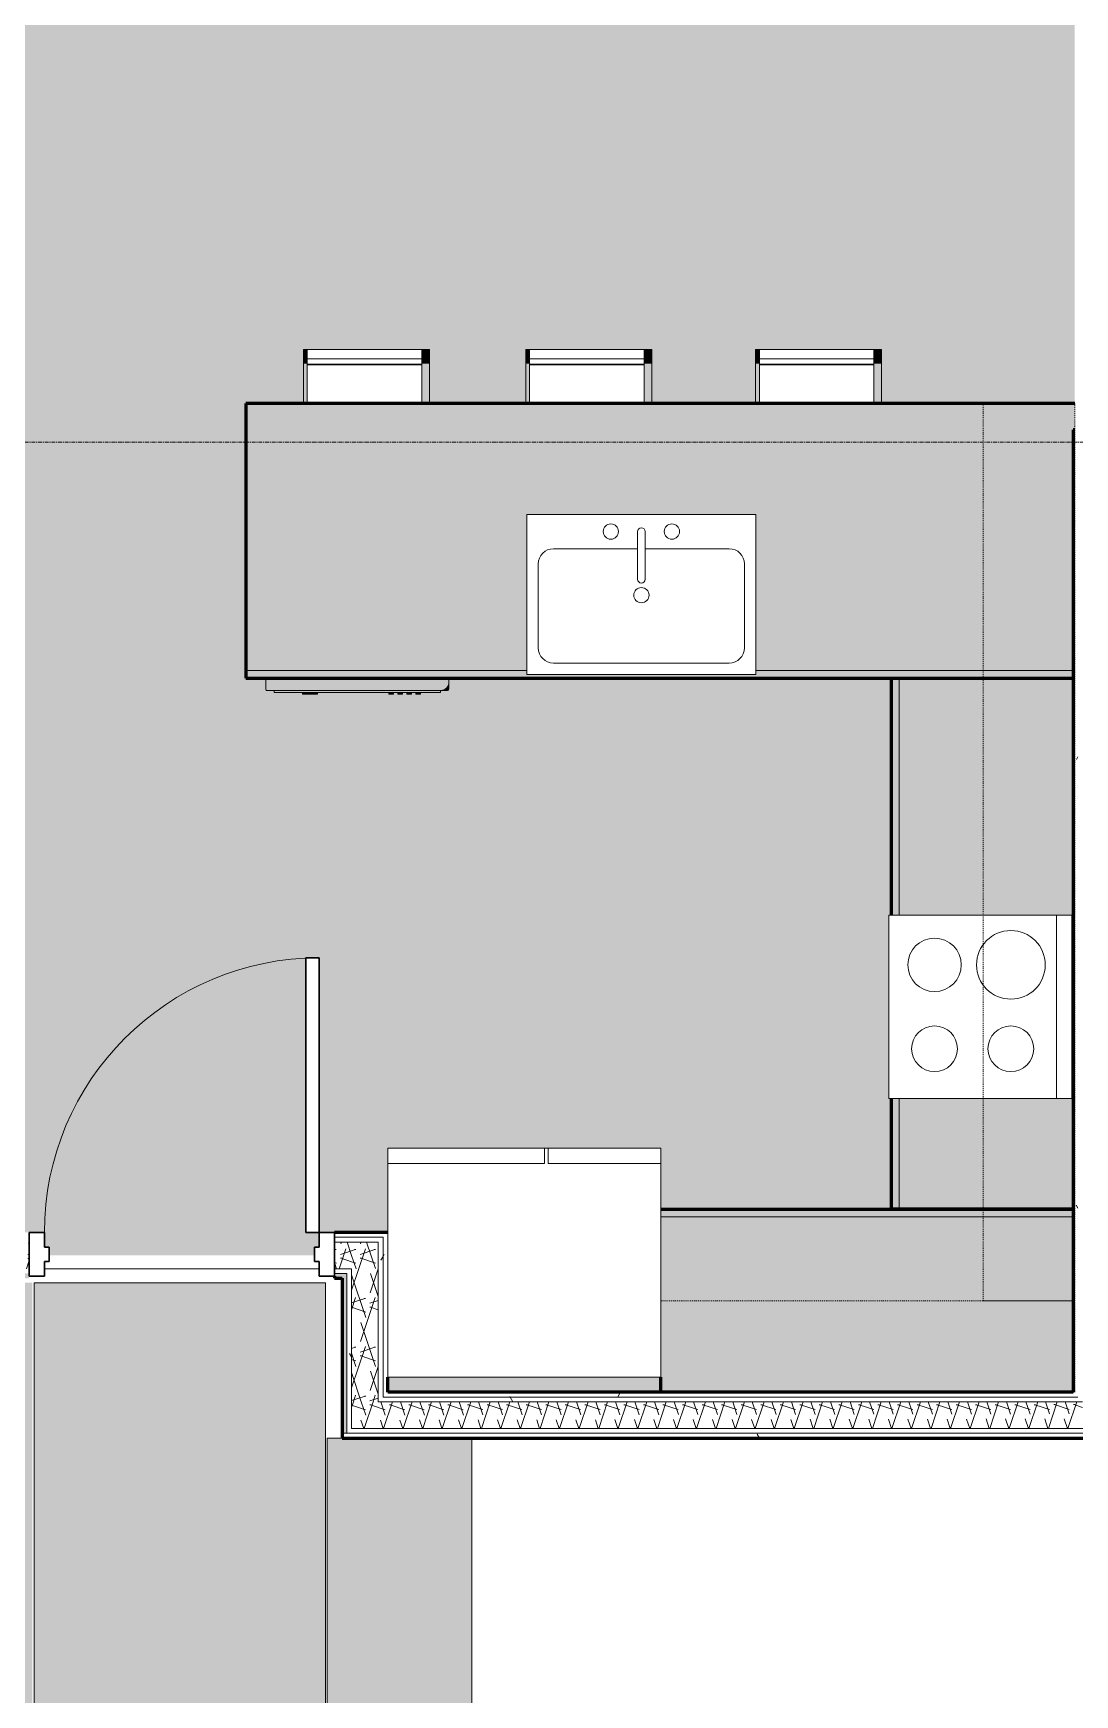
# Model space of a CAD drawing. Header units: inches. Extents: x -4105 to -1989, y 10980 to 12341.
# Drawn here: x -2777.2 to -2640.7, y 11683 to 11900.8 of the extents above; entities that cross this region are included whole.
import ezdxf

# ---------------------------------------------------------------- set-up
doc = ezdxf.new("R2010")
doc.units = ezdxf.units.IN
doc.header["$MEASUREMENT"] = 0
doc.linetypes.add('Dash', pattern=[0.25, 0.125, -0.125])
doc.linetypes.add('Grid Line 1_2_', pattern=[0.875, 0.5, -0.125, 0.125, -0.125])
for name, color, linetype, lineweight in [('0-1', 7, 'Continuous', 5), ('0-2', 7, 'Continuous', 9), ('A-AREA-PATT-2', 41, 'Continuous', 9), ('A-DOOR', 31, 'Continuous', 18), ('A-DOOR-7', 31, 'Continuous', 30), ('A-DOOR-8', 31, 'Continuous', 9), ('A-DOOR-FRAM', 31, 'Continuous', 30), ('A-FLOR', 192, 'Continuous', 18), ('A-FLOR-1', 10, 'Continuous', 18), ('A-FLOR-2', 192, 'Continuous', 5), ('A-WALL', 113, 'Continuous', 18), ('A-WALL-PATT-4', 111, 'Continuous', 9), ('I-FURN-1', 7, 'Continuous', 9), ('I-FURN-2', 9, 'Continuous', 9), ('I-WALL', 2, 'Continuous', 18), ('I-WALL-1', 2, 'Continuous', 5), ('I-WALL-2', 2, 'Continuous', 60), ('P-SANR-FIXT-2', 7, 'Continuous', 9), ('Q-CASE-1', 9, 'Continuous', 9), ('Q-CASE-2', 250, 'Continuous', 60), ('Q-CASE-3', 7, 'Continuous', 9), ('Q-CASE-HDLN-1', 7, 'Dash', 9), ('Q-SPCQ-1', 7, 'Continuous', 9), ('Q-SPCQ-2', 55, 'Continuous', 9), ('S-GRID-1', 1, 'Grid Line 1_2_', 9)]:
    doc.layers.add(name, color=color, linetype=linetype, lineweight=lineweight)
pattern_1 = [(0, (0, 0), (20.48, 5.12), [0.845, -14.515, 0.845, -14.515, -81.92]), (0, (0, 0), (20.48, 5.12), [-30.72, 0.845, -29.875, 0.845, -14.515, -35.84]), (0, (0, 0), (20.48, 5.12), [-76.8, 0.845, -9.395, 0.845, -24.755]), (120, (7.68, 2.56), (-14.67405, 15.1762003), [0.845, -14.515, 0.845, -14.515, -81.92]), (120, (7.68, 2.56), (-14.67405, 15.1762003), [-30.72, 0.845, -29.875, 0.845, -14.515, -35.84]), (120, (7.68, 2.56), (-14.67405, 15.1762003), [-76.8, 0.845, -9.395, 0.845, -24.755]), (240, (10.24, 12.8), (-5.80595, -20.2962003), [0.845, -14.515, 0.845, -14.515, -81.92]), (240, (10.24, 12.8), (-5.80595, -20.2962003), [-30.72, 0.845, -29.875, 0.845, -14.515, -35.84]), (240, (10.24, 12.8), (-5.80595, -20.2962003), [-76.8, 0.845, -9.395, 0.845, -24.755])]
pattern_2 = [(161.57, (0.32, 0.32), (-2.560496185, -0.000537386), [0, -18.214, 2.022, 0]), (18.43, (-0.32, 0.32), (-2.560496185, 0.000537386), [0, -18.214, 2.022, 0]), (108.43, (0.32, 0.32), (1.27922091, -6.400876726), [6.07, -14.166]), (71.57, (-0.32, 0.32), (1.27922091, 6.400876726), [6.07, -14.166])]

# ---------------------------------------------------------------- blocks, each defined once
blk = doc.blocks.new('OD_CW_Base Cabinet - OD_CW_Base Cabinet-V8-ENLARGED FLOOR PLAN - 3RD FLOOR PLAN - EAST')
at = {"layer": 'Q-CASE-1'}
for points in [[(0.74, -11), (37.56, -11), (37.56, 9.46), (67.56, 9.46), (67.56, -11), (109.11, -11), (109.11, 20.55), (109.34, 20.55), (109.34, 24), (0.74, 24), (0.74, -5.87)], [(32.02, -12), (109.11, -12), (109.11, -11), (67.56, -11), (67.56, -11.54), (37.56, -11.54), (37.56, -11), (0.74, -11), (0.74, -12), (27.34, -12)]]:
    blk.add_hatch(color=256, dxfattribs=at).paths.add_polyline_path(points, flags=0)
at = {"layer": 'Q-CASE-2'}
for p, q in [((109.34, 24), (0.74, 24)), ((0.74, 24), (0.74, -12)), ((0.74, -12), (109.11, -12))]:
    blk.add_line(p, q, dxfattribs=at)
at = {"layer": 'Q-CASE-3'}
for p, q in [((0.74, -11), (0.74, 24)), ((0.74, 24), (109.34, 24)), ((0.74, -12), (0.74, -11)), ((0.74, -11), (37.56, -11)), ((37.56, -11), (0.74, -11)), ((109.11, -12), (0.74, -12)), ((67.56, -11), (109.11, -11)), ((109.11, -11), (67.56, -11))]:
    blk.add_line(p, q, dxfattribs=at)
blk = doc.blocks.new('Refrigerator_-_Side-by-Side_6047 - 36_ X 30_-V4-ENLARGED FLOOR PLAN - 3RD FLOOR PLAN - EAST')
at = {"layer": 'Q-SPCQ-1'}
for p, q in [((17.87, 14.42), (-17.88, 14.42)), ((-17.88, 14.42), (-17.88, -15.58)), ((17.87, -15.58), (17.87, 14.42)), ((-17.88, -13.58), (-3.13, -13.58)), ((-17.88, -13.58), (-17.88, -15.58)), ((-3.13, -15.58), (-3.13, -13.58)), ((-2.63, -13.58), (17.87, -13.58)), ((-2.63, -13.58), (-2.63, -15.58)), ((17.87, -15.58), (17.87, -13.58)), ((-17.88, -15.58), (17.87, -15.58)), ((-3.13, -15.58), (-17.88, -15.58)), ((17.87, -15.58), (-2.63, -15.58))]:
    blk.add_line(p, q, dxfattribs=at)
blk = doc.blocks.new('Range - 24_ x 24_-1352610-ENLARGED FLOOR PLAN - 3RD FLOOR PLAN - EAST')
at = {"layer": 'Q-SPCQ-1'}
for p, q in [((24, 24), (0, 24)), ((0, 24), (0, 0)), ((24, 0), (24, 24)), ((0, 22), (24, 22)), ((0, 0), (24, 0))]:
    blk.add_line(p, q, dxfattribs=at)
for centre, radius, start, end in [((6.5, 16), 4.5, 360, 180), ((17.5, 16), 3, 360, 180), ((6.5, 16), 4.5, 180, 0), ((17.5, 16), 3, 180, 0), ((6.5, 6), 3.5, 360, 180), ((17.5, 6), 3, 360, 180), ((6.5, 6), 3.5, 180, 0), ((17.5, 6), 3, 180, 0)]:
    blk.add_arc(centre, radius, start, end, dxfattribs=at)
blk = doc.blocks.new('OD_CW_Base Cabinet - OD_CW_Base Cabinet-V9-ENLARGED FLOOR PLAN - 3RD FLOOR PLAN - EAST')
at = {"layer": 'Q-CASE-1'}
h = blk.add_hatch(color=256, dxfattribs=at)
h.paths.add_polyline_path([(0.74, -0.12), (0.74, -1), (15.27, -1), (15.27, 0), (0.74, 0)], flags=0)
h.paths.add_polyline_path([(39.27, -0.12), (39.27, -1), (70.36, -1), (70.36, 0), (39.27, 0)], flags=0)
blk.add_hatch(color=256, dxfattribs=at).paths.add_polyline_path([(0.74, -23.62), (0.74, -23.78), (70.36, -23.78), (70.36, -1), (39.27, -1), (39.27, -23.62), (15.27, -23.62), (15.27, -1), (0.74, -1)], flags=0)
at = {"layer": 'Q-CASE-2'}
for p, q in [((0.74, -23.78), (0.74, 0)), ((0.74, 0), (15.27, 0)), ((39.27, 0), (70.36, 0)), ((70.36, 0), (70.36, -23.78))]:
    blk.add_line(p, q, dxfattribs=at)
at = {"layer": 'Q-CASE-3'}
for p, q in [((0.74, -1), (0.74, 0)), ((0.74, 0), (15.27, 0)), ((15.27, -1), (0.74, -1)), ((0.74, -23.78), (0.74, -1)), ((0.74, -1), (15.27, -1)), ((39.27, 0), (70.36, 0)), ((70.36, -1), (39.27, -1)), ((39.27, -1), (70.36, -1)), ((70.36, 0), (70.36, -1)), ((70.36, -1), (70.36, -23.78))]:
    blk.add_line(p, q, dxfattribs=at)
blk = doc.blocks.new('OD_CW_Base Cabinet - OD_CW_Base Cabinet-V10-ENLARGED FLOOR PLAN - 3RD FLOOR PLAN - EAST')
at = {"layer": 'Q-CASE-1'}
for points in [[(31.11, -1), (54.76, -1), (54.76, 0), (0.74, 0), (0.74, -1), (30.99, -1)], [(0.74, -24), (54.76, -24), (54.76, -1), (0.74, -1), (0.74, -22)]]:
    blk.add_hatch(color=256, dxfattribs=at).paths.add_polyline_path(points, flags=0)
at = {"layer": 'Q-CASE-2'}
for p, q in [((0.74, 0), (54.76, 0)), ((0.74, -24), (0.74, -22))]:
    blk.add_line(p, q, dxfattribs=at)
at = {"layer": 'Q-CASE-3'}
for p, q in [((0.74, 0), (54.76, 0)), ((54.76, -1), (0.74, -1)), ((0.74, -1), (54.76, -1)), ((0.74, -24), (0.74, -22))]:
    blk.add_line(p, q, dxfattribs=at)
blk = doc.blocks.new('Sink Kitchen-Single - 30_ x 21_-366345-ENLARGED FLOOR PLAN - 3RD FLOOR PLAN - EAST')
at = {"layer": 'P-SANR-FIXT-2'}
for p, q in [((15.62, 10.59), (-14.38, 10.59)), ((-14.38, 10.59), (-14.38, -10.41)), ((15.62, -10.41), (15.62, 10.59)), ((0.12, 8.34), (0.12, 2.09)), ((1.12, 8.34), (1.12, 2.09)), ((0.12, 6.09), (-10.88, 6.09)), ((12.12, 6.09), (1.12, 6.09)), ((-12.88, 4.09), (-12.88, -6.91)), ((14.12, -6.91), (14.12, 4.09)), ((-14.38, -10.41), (15.62, -10.41)), ((-10.88, -8.91), (12.12, -8.91))]:
    blk.add_line(p, q, dxfattribs=at)
for centre, radius, start, end in [((-3.38, 8.34), 1, 360, 180), ((0.62, 8.34), 0.5, 360, 180), ((4.62, 8.34), 1, 360, 180), ((-3.38, 8.34), 1, 180, 0), ((4.62, 8.34), 1, 180, 360), ((-10.88, 4.09), 2, 90, 180), ((12.12, 4.09), 2, 360, 90), ((0.62, 0), 1, 360, 180), ((0.62, 2.09), 0.5, 180, 0), ((0.62, 0), 1, 180, 0), ((-10.88, -6.91), 2, 180, 270), ((12.12, -6.91), 2, 270, 0)]:
    blk.add_arc(centre, radius, start, end, dxfattribs=at)
blk = doc.blocks.new('Dishwasher_15404 - 34_ counter-V11-ENLARGED FLOOR PLAN - 3RD FLOOR PLAN - EAST')
at = {"layer": 'Q-SPCQ-2'}
for points in [[(26.87, 0.2), (26.87, 22.93), (26.84, 23.21), (26.68, 23.53), (26.56, 23.69), (26.3, 23.87), (26.08, 23.96), (25.8, 24), (25.25, 24), (25.25, 0), (26.73, 0.01), (26.82, 0.06), (26.87, 0.15)], [(26.87, 23.8), (26.82, 23.94), (26.68, 24), (25.8, 24), (26.08, 23.96), (26.34, 23.86), (26.56, 23.69), (26.73, 23.46), (26.84, 23.21), (26.87, 22.93), (26.87, 23.46)], [(27.12, 13.42), (27.12, 22.91), (26.87, 22.91), (26.87, 1.09), (27.12, 1.09), (27.12, 5.78)], [(27.37, 20.28), (27.12, 20.28), (27.12, 19.69), (27.37, 19.69)], [(27.37, 19.1), (27.12, 19.1), (27.12, 18.51), (27.37, 18.51)], [(27.37, 17.33), (27.37, 17.92), (27.12, 17.92), (27.12, 17.33)], [(27.37, 16.74), (27.12, 16.74), (27.12, 16.15), (27.37, 16.15)], [(27.37, 5.81), (27.37, 6.79), (27.12, 6.79), (27.12, 5.81)], [(27.37, 5.11), (27.37, 5.81), (27.12, 5.78), (27.12, 4.82), (27.37, 4.82), (27.37, 4.96)]]:
    blk.add_hatch(color=256, dxfattribs=at).paths.add_polyline_path(points, flags=0)
at = {"layer": 'Q-SPCQ-1'}
for p, q in [((25.8, 24), (25.25, 24)), ((26.68, 24), (25.8, 24)), ((26.87, 22.93), (26.87, 23.8)), ((26.87, 0.2), (26.87, 22.93)), ((26.87, 22.91), (27.12, 22.91)), ((27.12, 22.91), (27.12, 1.09)), ((27.37, 20.28), (27.12, 20.28)), ((27.12, 19.69), (27.37, 19.69)), ((27.37, 20.28), (27.37, 19.69)), ((27.37, 19.1), (27.12, 19.1)), ((27.12, 18.51), (27.37, 18.51)), ((27.37, 17.92), (27.12, 17.92)), ((27.37, 19.1), (27.37, 18.51)), ((27.37, 17.92), (27.37, 17.33)), ((27.12, 17.33), (27.37, 17.33)), ((27.37, 16.74), (27.12, 16.74)), ((27.12, 16.15), (27.37, 16.15)), ((27.37, 16.74), (27.37, 16.15)), ((27.37, 6.79), (27.12, 6.79)), ((27.37, 6.79), (27.37, 5.81)), ((27.12, 4.82), (27.37, 4.82)), ((27.37, 5.81), (27.37, 4.82)), ((26.87, 1.09), (27.12, 1.09)), ((25.25, 0), (26.68, 0))]:
    blk.add_line(p, q, dxfattribs=at)
for centre, radius, start, end in [((25.8, 22.93), 1.07, 360, 90), ((26.68, 23.8), 0.197, 0, 90), ((26.68, 0.2), 0.197, 270, 360), ((26.68, 0.2), 0.197, 285, 345)]:
    blk.add_arc(centre, radius, start, end, dxfattribs=at)
blk = doc.blocks.new('OD_CW_Upper Cabinet - OD_CW_Upper Cabinet-1916694-ENLARGED FLOOR PLAN - 3RD FLOOR PLAN - EAST')
at = {"layer": 'Q-CASE-HDLN-1'}
for p, q in [((118.36, 24), (0.74, 24)), ((0.74, 24), (0.74, 12)), ((118.36, 12), (118.36, 24)), ((0.74, 12), (118.36, 12))]:
    blk.add_line(p, q, dxfattribs=at)
blk = doc.blocks.new('Bar_Stool_6722_1_ - Bar_Stool_6722_1_-1229311-ENLARGED FLOOR PLAN - 3RD FLOOR PLAN - EAST')
at = {"layer": 'I-FURN-2'}
for points in [[(1, 1.78), (1, 7.07), (0, 7.07), (0, 1.78)], [(16.5, 1.78), (16.5, 7.07), (16, 7.07), (16, 1.78)], [(1, 1.78), (0, 1.78), (0, 0.98), (1, 0.98), (1, 1.73)], [(1, 0.46), (1, 0.98), (0, 0.98), (0, 0), (1, 0), (1, 0.3)], [(16.5, 1.25), (16.5, 1.78), (16, 1.78), (16, 0.98), (16.5, 0.98), (16.5, 1.24)], [(16.5, 0.46), (16.5, 0.98), (16, 0.98), (16, 0), (16.5, 0), (16.5, 0.31)]]:
    blk.add_hatch(color=256, dxfattribs=at).paths.add_polyline_path(points, flags=0)
at = {"layer": 'I-FURN-1'}
for p, q in [((0, 1.78), (0, 7.07)), ((1, 2.03), (1, 7.07)), ((16, 7.07), (16, 2.03)), ((16.5, 7.07), (16.5, 1.78)), ((1, 1.78), (0, 1.78)), ((0, 1.78), (0, 0.98)), ((1, 0.98), (0, 0.98)), ((0, 0.98), (0, 0)), ((1, 1.91), (1, 2.03)), ((16, 2.03), (1, 2.03)), ((1, 1.24), (1, 1.91)), ((16, 1.91), (1, 1.91)), ((1, 0), (1, 1.24)), ((1, 1.24), (16, 1.24)), ((16, 2.03), (16, 1.91)), ((16, 1.91), (16, 1.24)), ((16.5, 1.78), (16, 1.78)), ((16, 1.24), (16, 0)), ((16.5, 0.98), (16, 0.98)), ((16.5, 0.98), (16.5, 1.78)), ((16.5, 0), (16.5, 0.98)), ((0, 0), (1, 0)), ((1, 0), (16, 0)), ((16, 0), (16.5, 0))]:
    blk.add_line(p, q, dxfattribs=at)
blk = doc.blocks.new('OD_CW_Upper Cabinet - OD_CW_Upper Cabinet-1916695-ENLARGED FLOOR PLAN - 3RD FLOOR PLAN - EAST')
at = {"layer": 'Q-CASE-HDLN-1'}
for p, q in [((54.99, 24), (0.74, 24)), ((0.74, 24), (0.74, 12)), ((54.99, 12), (54.99, 24)), ((0.74, 12), (54.99, 12))]:
    blk.add_line(p, q, dxfattribs=at)
blk = doc.blocks.new('CTR - 1st Phase - Unit Layouts_rvt-1-ENLARGED FLOOR PLAN - 3RD FLOOR PLAN - EAST')
at = {"layer": '0-2'}
for name, p, rotation in [('Bar_Stool_6722_1_ - Bar_Stool_6722_1_-1229311-ENLARGED FLOOR PLAN - 3RD FLOOR PLAN - EAST', (-2725.25, 11859.34), 180), ('Bar_Stool_6722_1_ - Bar_Stool_6722_1_-1229311-ENLARGED FLOOR PLAN - 3RD FLOOR PLAN - EAST', (-2696.13, 11859.34), 180), ('Bar_Stool_6722_1_ - Bar_Stool_6722_1_-1229311-ENLARGED FLOOR PLAN - 3RD FLOOR PLAN - EAST', (-2666.01, 11859.34), 180), ('OD_CW_Upper Cabinet - OD_CW_Upper Cabinet-1916694-ENLARGED FLOOR PLAN - 3RD FLOOR PLAN - EAST', (-2664.7, 11853), 270.000000000029), ('Dishwasher_15404 - 34_ counter-V11-ENLARGED FLOOR PLAN - 3RD FLOOR PLAN - EAST', (-2746.7, 11841.51), 270.0000000000325), ('OD_CW_Base Cabinet - OD_CW_Base Cabinet-V9-ENLARGED FLOOR PLAN - 3RD FLOOR PLAN - EAST', (-2664.7, 11745.9), 90.00000000002773), ('Range - 24_ x 24_-1352610-ENLARGED FLOOR PLAN - 3RD FLOOR PLAN - EAST', (-2665.07, 11785.17), 270.0000000000369), ('Refrigerator_-_Side-by-Side_6047 - 36_ X 30_-V4-ENLARGED FLOOR PLAN - 3RD FLOOR PLAN - EAST', (-2712.82, 11739.06), 180), ('OD_CW_Upper Cabinet - OD_CW_Upper Cabinet-1916695-ENLARGED FLOOR PLAN - 3RD FLOOR PLAN - EAST', (-2639.96, 11746.64), 180)]:
    blk.add_blockref(name, p, dxfattribs=dict(at, rotation=rotation))
for name, p in [('OD_CW_Base Cabinet - OD_CW_Base Cabinet-V8-ENLARGED FLOOR PLAN - 3RD FLOOR PLAN - EAST', (-2750.04, 11828.26)), ('Sink Kitchen-Single - 30_ x 21_-366345-ENLARGED FLOOR PLAN - 3RD FLOOR PLAN - EAST', (-2698.1, 11827.13)), ('OD_CW_Base Cabinet - OD_CW_Base Cabinet-V10-ENLARGED FLOOR PLAN - 3RD FLOOR PLAN - EAST', (-2695.69, 11746.64))]:
    blk.add_blockref(name, p, dxfattribs=at)
blk = doc.blocks.new('CTR - 1st Phase - Shell_rvt-1-ENLARGED FLOOR PLAN - 3RD FLOOR PLAN - EAST')
at = {"layer": 'A-FLOR-1'}
for p, q in [((-2775.7, 11738.84), (-2739.7, 11738.84)), ((-2739.7, 11738.84), (-2775.7, 11738.84))]:
    blk.add_line(p, q, dxfattribs=at)
at = {"layer": 'S-GRID-1'}
blk.add_line((-1989.4, 11847.19), (-4072.56, 11847.19), dxfattribs=at)
blk = doc.blocks.new('HOLLOW METAL - UNIT DOOR-2058696-ENLARGED FLOOR PLAN - 3RD FLOOR PLAN - EAST')
at = {"layer": 'A-DOOR-7'}
for p, q in [((18, 39.25), (16.25, 39.25)), ((16.25, 39.25), (16.25, 3.25)), ((18, 3.25), (18, 39.25)), ((16.25, 3.25), (18, 3.25))]:
    blk.add_line(p, q, dxfattribs=at)
at = {"layer": 'A-DOOR-8'}
blk.add_arc((18, 3.25), 36, 90, 180, dxfattribs=at)
at = {"layer": 'A-DOOR-FRAM'}
for p, q in [((-18, 3.25), (-20, 3.25)), ((-20, 3.25), (-20, -2.5)), ((-18, 1.3125), (-18, 3.25)), ((18, 3.25), (18, 1.3125)), ((20, 3.25), (18, 3.25)), ((20, -2.5), (20, 3.25)), ((-17.375, 1.3125), (-18, 1.3125)), ((-17.375, -0.5625), (-17.375, 1.3125)), ((18, 1.3125), (17.375, 1.3125)), ((17.375, 1.3125), (17.375, -0.5625)), ((-18, -2.5), (-18, -0.5625)), ((-18, -0.5625), (-17.375, -0.5625)), ((17.375, -0.5625), (18, -0.5625)), ((18, -0.5625), (18, -2.5)), ((-20, -2.5), (-18, -2.5)), ((18, -2.5), (20, -2.5))]:
    blk.add_line(p, q, dxfattribs=at)

msp = doc.modelspace()

# ---------------------------------------------------------------- hatches: boundary and pattern name
at = {"layer": 'A-AREA-PATT-2'}
h = msp.add_hatch(color=256, dxfattribs=at)
h.paths.add_polyline_path([(-2806.1237, 11757.0144), (-2807.8737, 11757.0144), (-2807.8737, 11785.0144), (-2806.1237, 11785.0144), (-2806.1237, 11776.9561)], flags=0)
h.paths.add_polyline_path([(-2739.6987, 11743.5894), (-2741.4487, 11743.5894), (-2741.4487, 11779.5894), (-2739.6987, 11779.5894), (-2739.6987, 11747.3891)], flags=0)
h.paths.add_polyline_path([(-2860.9384, 11722.6394), (-2803.8987, 11722.6394), (-2803.8987, 11742.3413), (-2804.1237, 11742.3413), (-2804.1237, 11752.1394), (-2806.1237, 11752.1394), (-2806.1237, 11753.2644), (-2806.7487, 11753.2644), (-2806.7487, 11755.2644), (-2806.1237, 11755.2644), (-2806.1237, 11757.0144), (-2799.3737, 11757.0144), (-2799.372, 11743.5894), (-2775.6987, 11743.5894), (-2775.6987, 11741.6519), (-2775.0737, 11741.6519), (-2775.0737, 11740.5894), (-2740.3237, 11740.5894), (-2740.3237, 11741.6519), (-2739.6987, 11741.6519), (-2739.6987, 11743.5894), (-2730.6987, 11743.5894), (-2730.6987, 11754.6394), (-2694.9487, 11754.6394), (-2694.9487, 11746.6394), (-2664.6987, 11746.6394), (-2664.6987, 11761.1696), (-2665.0737, 11761.1696), (-2665.0737, 11785.1696), (-2664.6987, 11785.1696), (-2664.6987, 11816.2644), (-2722.6987, 11816.2644), (-2722.7208, 11814.783), (-2722.7564, 11814.6971), (-2722.8956, 11814.6394), (-2723.7917, 11814.6183), (-2723.7917, 11814.3894), (-2726.4148, 11814.3894), (-2726.4148, 11814.1394), (-2727.0054, 11814.1394), (-2727.0054, 11814.3894), (-2727.5959, 11814.3894), (-2727.5959, 11814.1394), (-2728.1865, 11814.1394), (-2728.1865, 11814.3894), (-2728.777, 11814.3894), (-2728.777, 11814.1394), (-2729.3676, 11814.1394), (-2729.3676, 11814.3894), (-2729.9582, 11814.3894), (-2729.9582, 11814.1394), (-2730.5487, 11814.1394), (-2730.5487, 11814.3894), (-2739.9062, 11814.3894), (-2739.9062, 11814.1394), (-2741.8747, 11814.1394), (-2741.8747, 11814.3894), (-2745.6058, 11814.3894), (-2745.6058, 11814.6394), (-2746.5528, 11814.6461), (-2746.6411, 11814.6971), (-2746.6987, 11814.8362), (-2746.6987, 11816.2644), (-2749.2987, 11816.2644), (-2749.2987, 11852.2644), (-2741.7502, 11852.2644), (-2741.7502, 11859.3389), (-2725.2502, 11859.3389), (-2725.2502, 11852.2644), (-2712.6289, 11852.2644), (-2712.6289, 11859.3389), (-2696.1289, 11859.3389), (-2696.1289, 11852.2644), (-2682.5076, 11852.2644), (-2682.5076, 11859.3389), (-2666.0076, 11859.3389), (-2666.0076, 11852.2644), (-2640.6987, 11852.2644), (-2640.6987, 11965.7027), (-2656.8237, 11965.7027), (-2656.8237, 11966.3632), (-2656.8548, 11966.39), (-2656.8548, 11966.8523), (-2656.8237, 11966.8523), (-2656.8237, 11982.0453), (-2656.8555, 11982.0453), (-2656.8555, 11983.0398), (-2656.8237, 11983.0398), (-2656.8237, 11983.7027), (-2652.8237, 11983.7027), (-2652.8237, 12019.7027), (-2656.8237, 12019.7027), (-2656.8237, 12020.3656), (-2656.8555, 12020.3656), (-2656.8548, 12021.3601), (-2656.8237, 12021.3601), (-2656.8237, 12036.5531), (-2656.8548, 12036.5531), (-2656.8548, 12037.0422), (-2656.8237, 12037.0422), (-2656.8237, 12037.7027), (-2640.6987, 12037.7027), (-2640.6987, 12076.4644), (-2641.5964, 12077.1894), (-2646.5487, 12077.1894), (-2646.5487, 12109.7144), (-2801.1237, 12109.7144), (-2801.1237, 11923.5394), (-2805.8737, 11923.5394), (-2805.8737, 12077.4394), (-2806.4362, 12077.4394), (-2806.4362, 12082.1894), (-2805.8737, 12082.1894), (-2805.8737, 12109.7144), (-2827.74, 12109.7144), (-2827.74, 12082.1894), (-2826.4362, 12082.1894), (-2826.4362, 12077.4394), (-2833.8737, 12077.4394), (-2833.8737, 12082.1894), (-2832.49, 12082.1894), (-2832.49, 12110.3394), (-2830.1112, 12110.3394), (-2830.1112, 12113.5894), (-2868.1362, 12113.5894), (-2868.1362, 12109.8144), (-2865.8862, 12109.8144), (-2865.8862, 12082.1894), (-2863.8737, 12082.1894), (-2863.8737, 12077.4394), (-2870.6362, 12077.4394), (-2870.6362, 12109.7144), (-2932.5237, 12109.7144), (-2932.5237, 11855.7894), (-2904.7737, 11855.7894), (-2904.7737, 11851.0394), (-2908.5237, 11851.0394), (-2908.5237, 11792.6394), (-2932.5237, 11792.6394), (-2932.5237, 11784.6156), (-2924.7975, 11784.6156), (-2923.8331, 11784.4886), (-2922.9344, 11784.1164), (-2922.1627, 11783.5242), (-2921.5705, 11782.7525), (-2921.1983, 11781.8538), (-2921.0713, 11780.8131), (-2921.0713, 11779.5011), (-2918.0475, 11779.8488), (-2917.0475, 11781.0405), (-2916.0475, 11781.6073), (-2915.0475, 11781.8752), (-2914.0437, 11782.0522), (-2913.0475, 11782.1394), (-2911.0551, 11781.9651), (-2908.8527, 11781.3562), (-2907.0475, 11780.6992), (-2905.0475, 11779.7666), (-2903.0475, 11778.3792), (-2902.0475, 11777.3792), (-2901.5475, 11776.5131), (-2901.0475, 11775.1394), (-2901.0475, 11774.1394), (-2901.5475, 11772.7657), (-2902.0475, 11771.8996), (-2903.0475, 11770.8996), (-2905.0475, 11769.5122), (-2907.0475, 11768.5796), (-2909.0475, 11767.8516), (-2911.0551, 11767.3137), (-2913.0475, 11767.1394), (-2914.0437, 11767.2266), (-2915.0475, 11767.4035), (-2916.0475, 11767.6715), (-2917.0475, 11768.2383), (-2918.0475, 11769.43), (-2921.0713, 11769.7777), (-2921.0713, 11768.3894), (-2921.1983, 11767.425), (-2921.5705, 11766.5263), (-2922.1627, 11765.7546), (-2922.9344, 11765.1624), (-2923.8331, 11764.7901), (-2924.7975, 11764.6632), (-2932.5237, 11764.6632), (-2932.5237, 11758.6394), (-2930.3878, 11758.6394), (-2930.3878, 11753.8894), (-2932.5237, 11753.8894), (-2932.5237, 11722.6394), (-2910.0128, 11722.6394), (-2910.0128, 11753.8894), (-2910.3878, 11753.8894), (-2910.3878, 11758.6394), (-2905.2628, 11758.6394), (-2905.2628, 11722.6394), (-2869.2628, 11722.6394), (-2869.2628, 11779.6394), (-2864.5128, 11779.6394), (-2864.5128, 11757.0144), (-2862.1237, 11757.0144), (-2862.1237, 11755.2644), (-2861.4987, 11755.2644), (-2861.4987, 11753.2644), (-2862.1237, 11753.2644), (-2862.1237, 11752.1394), (-2864.1237, 11752.1394), (-2864.1237, 11752.2644), (-2864.5128, 11752.2644), (-2864.5128, 11722.6394), (-2863.3237, 11722.6394)], flags=0)
h.paths.add_polyline_path([(-2694.9487, 11722.6394), (-2694.9487, 11724.6394), (-2730.6987, 11724.6394), (-2730.6987, 11722.6394), (-2721.6876, 11722.6394)], flags=0)
h.paths.add_polyline_path([(-2863.3237, 11724.6801), (-2863.3237, 11750.6801), (-2838.3237, 11750.6801), (-2838.3237, 11724.6801), (-2847.7843, 11724.6801)], flags=0)
h.paths.add_polyline_path([(-2860.3737, 11757.0144), (-2862.1237, 11757.0144), (-2862.1237, 11785.0144), (-2860.3737, 11785.0144), (-2860.3737, 11779.6394)], flags=0)
h.paths.add_polyline_path([(-2868.6378, 11811.6394), (-2869.2628, 11811.6394), (-2869.2628, 11851.0394), (-2870.7737, 11851.0394), (-2870.7737, 11855.7894), (-2869.2628, 11855.7894), (-2869.2628, 11884.5394), (-2860.1362, 11884.5394), (-2860.1362, 11885.2894), (-2857.6362, 11885.2894), (-2857.6362, 11884.5394), (-2857.3862, 11884.5394), (-2857.3862, 11881.1644), (-2837.3862, 11881.1644), (-2837.3862, 11882.5394), (-2815.3862, 11882.5394), (-2815.3862, 11884.5394), (-2815.1362, 11884.5394), (-2815.1362, 11885.2894), (-2812.6362, 11885.2894), (-2812.6362, 11884.5394), (-2805.8737, 11884.5394), (-2805.8737, 11887.5394), (-2801.1237, 11887.5394), (-2801.1237, 11822.2894), (-2812.6362, 11822.2894), (-2812.6362, 11821.5394), (-2815.1362, 11821.5394), (-2815.1362, 11822.2894), (-2815.3862, 11822.2894), (-2815.3862, 11824.2894), (-2837.3862, 11824.2894), (-2837.3862, 11825.6644), (-2857.3862, 11825.6644), (-2857.3862, 11822.2894), (-2857.6362, 11822.2894), (-2857.6362, 11821.5394), (-2860.1362, 11821.5394), (-2860.1362, 11822.2894), (-2864.5128, 11822.2894), (-2864.5128, 11811.6394), (-2865.1378, 11811.6394)], flags=0)
h.paths.add_polyline_path([(-2831.5582, 11825.6644), (-2815.3862, 11825.6644), (-2815.3862, 11827.0394), (-2815.1362, 11827.0394), (-2815.1362, 11827.7894), (-2812.6362, 11827.7894), (-2812.6362, 11827.0394), (-2805.8737, 11827.0394), (-2805.8737, 11851.0394), (-2864.5128, 11851.0394), (-2864.5128, 11827.0394), (-2860.1362, 11827.0394), (-2860.1362, 11827.7894), (-2857.6362, 11827.7894), (-2857.6362, 11827.0394), (-2835.3862, 11827.0394), (-2835.3862, 11825.6644)], flags=0)
h.paths.add_polyline_path([(-2847.7843, 11855.7894), (-2805.8737, 11855.7894), (-2805.8737, 11879.7894), (-2812.6362, 11879.7894), (-2812.6362, 11879.0394), (-2815.1362, 11879.0394), (-2815.1362, 11879.7894), (-2815.3862, 11879.7894), (-2815.3862, 11881.1644), (-2835.3862, 11881.1644), (-2835.3862, 11879.7894), (-2857.6362, 11879.7894), (-2857.6362, 11879.0394), (-2860.1362, 11879.0394), (-2860.1362, 11879.7894), (-2864.5128, 11879.7894), (-2864.5128, 11855.7894)], flags=0)
h.paths.add_polyline_path([(-2679.1193, 11911.1924), (-2701.7737, 11911.1924), (-2701.7737, 11946.1924), (-2695.7737, 11946.1924), (-2695.7737, 11947.1924), (-2659.7737, 11947.1924), (-2659.7737, 11946.1924), (-2653.7737, 11946.1924), (-2653.7737, 11911.1924), (-2674.316, 11911.1924)], flags=0)
h.paths.add_polyline_path([(-2912.5862, 11952.7326), (-2930.5862, 11952.7326), (-2930.5862, 11970.7326), (-2912.5862, 11970.7326)], flags=0)
h.paths.add_polyline_path([(-2706.0987, 11956.1924), (-2741.0987, 11956.1924), (-2741.0987, 12040.1924), (-2706.0987, 12040.1924), (-2706.0987, 12034.1924), (-2705.0987, 12034.1924), (-2705.0987, 11962.1924), (-2706.0987, 11962.1924)], flags=0)
h.paths.add_polyline_path([(-2930.5862, 11972.6644), (-2931.0862, 11972.6644), (-2931.0862, 12050.6644), (-2851.0862, 12050.6644), (-2851.0862, 11972.6644), (-2912.5862, 11972.6644)], flags=0)
h.paths.add_polyline_path([(-2659.7737, 12049.1924), (-2695.7737, 12049.1924), (-2695.7737, 12050.1924), (-2701.7737, 12050.1924), (-2701.7737, 12085.1924), (-2653.7737, 12085.1894), (-2653.7737, 12050.1924), (-2659.7737, 12050.1924)], flags=0)
h.paths.add_polyline_path([(-2912.5862, 12054.6644), (-2930.5862, 12054.6644), (-2930.5862, 12072.6644), (-2912.5862, 12072.6644)], flags=0)
h.paths.add_polyline_path([(-2853.6152, 12082.6894), (-2853.6237, 12082.6894), (-2853.6237, 12083.1894), (-2863.1237, 12083.1894), (-2863.1237, 12108.4394), (-2835.1237, 12108.4394), (-2835.1237, 12083.1894), (-2836.1237, 12083.1894), (-2836.1365, 12082.6894), (-2836.8737, 12082.6894), (-2836.8737, 12083.1894), (-2853.1237, 12083.1894), (-2853.1323, 12082.6894), (-2853.5902, 12082.6894)], flags=0)
at = {"layer": 'A-FLOR-2'}
h = msp.add_hatch(color=256, dxfattribs=at)
h.paths.add_polyline_path([(-2719.6802, 11673.3894), (-2719.6802, 11716.6394), (-2738.6302, 11716.6394), (-2738.6302, 11673.3894), (-2725.6477, 11673.3894)], flags=0)
h.paths.add_polyline_path([(-2786.716, 11673.3894), (-2777.2802, 11673.3894), (-2777.2802, 11736.998), (-2796.2302, 11736.998), (-2796.2302, 11673.3894), (-2787.0515, 11673.3894)], flags=0)
h.paths.add_polyline_path([(-2777.0302, 11673.3894), (-2738.8802, 11673.3894), (-2738.8802, 11736.998), (-2777.0302, 11736.998), (-2777.0302, 11681.7594)], flags=0)
at = {"layer": 'A-WALL-PATT-4'}
h = msp.add_hatch(dxfattribs=at)
h.set_pattern_fill('FP_1', color=256, style=0, pattern_type=2)
h.set_pattern_definition(pattern_1)
h.paths.add_polyline_path([(-2640.9237, 11722.0144), (-2640.2987, 11722.0144), (-2640.2987, 11848.8144), (-2640.9237, 11848.8144), (-2640.9237, 11722.6394)], flags=0)
h = msp.add_hatch(dxfattribs=at)
h.set_pattern_fill('FP_4', color=256, style=0, pattern_type=2)
h.set_pattern_definition(pattern_2)
h.paths.add_polyline_path([(-2777.6987, 11738.8394), (-2777.6987, 11742.3394), (-2799.1487, 11742.3394), (-2799.1487, 11738.8394), (-2786.716, 11738.8394)], flags=0)
h.paths.add_polyline_path([(-2736.6987, 11738.8394), (-2735.4487, 11738.8394), (-2735.4487, 11742.3394), (-2737.6987, 11742.3394), (-2737.6987, 11738.8394)], flags=0)
h = msp.add_hatch(dxfattribs=at)
h.set_pattern_fill('FP_4', color=256, style=0, pattern_type=2)
h.set_pattern_definition(pattern_2)
h.paths.add_polyline_path([(-2731.9487, 11721.3894), (-2731.9487, 11742.3394), (-2735.4487, 11742.3394), (-2735.4487, 11721.3894)], flags=0)
h = msp.add_hatch(dxfattribs=at)
h.set_pattern_fill('FP_1', color=256, style=0, pattern_type=2)
h.set_pattern_definition(pattern_1)
h.paths.add_polyline_path([(-2731.9487, 11722.0144), (-2731.3237, 11722.0144), (-2731.3237, 11742.9644), (-2731.9487, 11742.9644), (-2731.9487, 11722.6394)], flags=0)
h = msp.add_hatch(dxfattribs=at)
h.set_pattern_fill('FP_1', color=256, style=0, pattern_type=2)
h.set_pattern_definition(pattern_1)
h.paths.add_polyline_path([(-2730.6987, 11722.6394), (-2730.6987, 11743.5894), (-2731.3237, 11743.5894), (-2731.3237, 11722.6394)], flags=0)
h = msp.add_hatch(dxfattribs=at)
h.set_pattern_fill('FP_1', color=256, style=0, pattern_type=2)
h.set_pattern_definition(pattern_1)
h.paths.add_polyline_path([(-2736.0737, 11738.2144), (-2736.0988, 11738.8394), (-2737.6987, 11738.8394), (-2737.6987, 11738.2144), (-2736.5202, 11738.2144)], flags=0)
h.paths.add_polyline_path([(-2777.6987, 11738.2144), (-2777.6987, 11738.8394), (-2798.5237, 11738.8394), (-2798.5237, 11738.2144), (-2786.716, 11738.2144)], flags=0)
h = msp.add_hatch(dxfattribs=at)
h.set_pattern_fill('FP_1', color=256, style=0, pattern_type=2)
h.set_pattern_definition(pattern_1)
h.paths.add_polyline_path([(-2735.4487, 11717.8894), (-2735.4487, 11738.8394), (-2736.0737, 11738.8394), (-2736.0737, 11717.8894)], flags=0)
h = msp.add_hatch(dxfattribs=at)
h.set_pattern_fill('FP_1', color=256, style=0, pattern_type=2)
h.set_pattern_definition(pattern_1)
h.paths.add_polyline_path([(-2694.9487, 11721.3894), (-2640.2987, 11721.3894), (-2640.2987, 11722.0144), (-2731.9487, 11722.0144), (-2731.9487, 11721.3894), (-2725.6477, 11721.3894)], flags=0)
h = msp.add_hatch(dxfattribs=at)
h.set_pattern_fill('FP_1', color=256, style=0, pattern_type=2)
h.set_pattern_definition(pattern_1)
h.paths.add_polyline_path([(-2725.6477, 11722.0144), (-2640.9237, 11722.0144), (-2640.9237, 11722.6394), (-2731.3237, 11722.6394), (-2731.3237, 11722.0144), (-2730.6987, 11722.0144)], flags=0)
h = msp.add_hatch(dxfattribs=at)
h.set_pattern_fill('FP_4', color=256, style=0, pattern_type=2)
h.set_pattern_definition(pattern_2)
h.paths.add_polyline_path([(-2725.6477, 11717.8894), (-2639.6737, 11717.8894), (-2639.6737, 11721.3894), (-2735.4487, 11721.3894), (-2735.4487, 11717.8894)], flags=0)
h = msp.add_hatch(dxfattribs=at)
h.set_pattern_fill('FP_1', color=256, style=0, pattern_type=2)
h.set_pattern_definition(pattern_1)
h.paths.add_polyline_path([(-2664.5793, 11716.6394), (-2635.5487, 11716.6394), (-2635.5487, 11717.2644), (-2736.6987, 11717.2644), (-2736.6987, 11716.6394), (-2719.6802, 11716.6394)], flags=0)
at = {"layer": 'I-WALL'}
h = msp.add_hatch(color=256, dxfattribs=at)
h.paths.add_polyline_path([(-2736.6987, 11737.5894), (-2736.6987, 11738.2144), (-2737.6987, 11738.2144), (-2737.6987, 11737.5894), (-2737.4407, 11737.5894)], flags=0)
h.paths.add_polyline_path([(-2795.348, 11737.5894), (-2777.6987, 11737.5894), (-2777.6987, 11738.2144), (-2797.8987, 11738.2144), (-2797.8987, 11737.5894), (-2796.2302, 11737.5894)], flags=0)
at = {"layer": 'I-WALL-1'}
msp.add_hatch(color=256, dxfattribs=at).paths.add_polyline_path([(-2736.0737, 11717.2644), (-2736.0737, 11738.2144), (-2736.6987, 11738.2144), (-2736.6987, 11717.2644), (-2736.1853, 11717.2644)], flags=0)

# ---------------------------------------------------------------- linework, layer by layer
at = {"layer": 'A-FLOR'}
for p, q in [((-2777.0302, 11736.998), (-2777.0302, 11673.3894)), ((-2738.8802, 11736.998), (-2777.0302, 11736.998)), ((-2738.8802, 11673.3894), (-2738.8802, 11736.998)), ((-2736.6987, 11716.6394), (-2738.6302, 11716.6394)), ((-2738.6302, 11716.6394), (-2738.6302, 11673.3894)), ((-2719.6802, 11673.3894), (-2719.6802, 11716.6394))]:
    msp.add_line(p, q, dxfattribs=at)
at = {"layer": 'A-WALL'}
for p, q in [((-2737.6987, 11742.9644), (-2731.3237, 11742.9644)), ((-2737.6987, 11742.3394), (-2731.9487, 11742.3394)), ((-2731.9487, 11742.3394), (-2731.9487, 11721.3894)), ((-2731.3237, 11742.9644), (-2731.3237, 11722.0144)), ((-2735.4487, 11738.8394), (-2737.6987, 11738.8394)), ((-2736.0737, 11738.2144), (-2737.6987, 11738.2144)), ((-2736.0737, 11738.2144), (-2736.0737, 11717.2644)), ((-2735.4487, 11738.8394), (-2735.4487, 11717.8894)), ((-2731.3237, 11722.0144), (-2640.2987, 11722.0144)), ((-2731.9487, 11721.3894), (-2639.6737, 11721.3894)), ((-2735.4487, 11717.8894), (-2636.1737, 11717.8894)), ((-2635.5487, 11717.2644), (-2736.6987, 11717.2644))]:
    msp.add_line(p, q, dxfattribs=at)
at = {"layer": 'I-WALL-2'}
for p, q in [((-2640.9237, 11848.8144), (-2640.9237, 11722.6394)), ((-2640.6987, 11848.8144), (-2640.9237, 11848.8144)), ((-2730.6987, 11743.5894), (-2737.6987, 11743.5894)), ((-2737.6987, 11737.8394), (-2737.6987, 11737.5894)), ((-2737.6987, 11737.5894), (-2736.6987, 11737.5894)), ((-2736.6987, 11737.5894), (-2736.6987, 11716.6394)), ((-2730.6987, 11722.6394), (-2730.6987, 11724.6394)), ((-2640.9237, 11722.6394), (-2730.6987, 11722.6394)), ((-2736.6987, 11716.6394), (-2634.9237, 11716.6394))]:
    msp.add_line(p, q, dxfattribs=at)

# ---------------------------------------------------------------- block references
at = {"layer": '0-1'}
for name in ['CTR - 1st Phase - Shell_rvt-1-ENLARGED FLOOR PLAN - 3RD FLOOR PLAN - EAST', 'CTR - 1st Phase - Unit Layouts_rvt-1-ENLARGED FLOOR PLAN - 3RD FLOOR PLAN - EAST']:
    msp.add_blockref(name, (0, 0), dxfattribs=at)
at = {"layer": 'A-DOOR'}
msp.add_blockref('HOLLOW METAL - UNIT DOOR-2058696-ENLARGED FLOOR PLAN - 3RD FLOOR PLAN - EAST', (-2757.6987, 11740.3394), dxfattribs=at)

doc.saveas('drawing.dxf')
